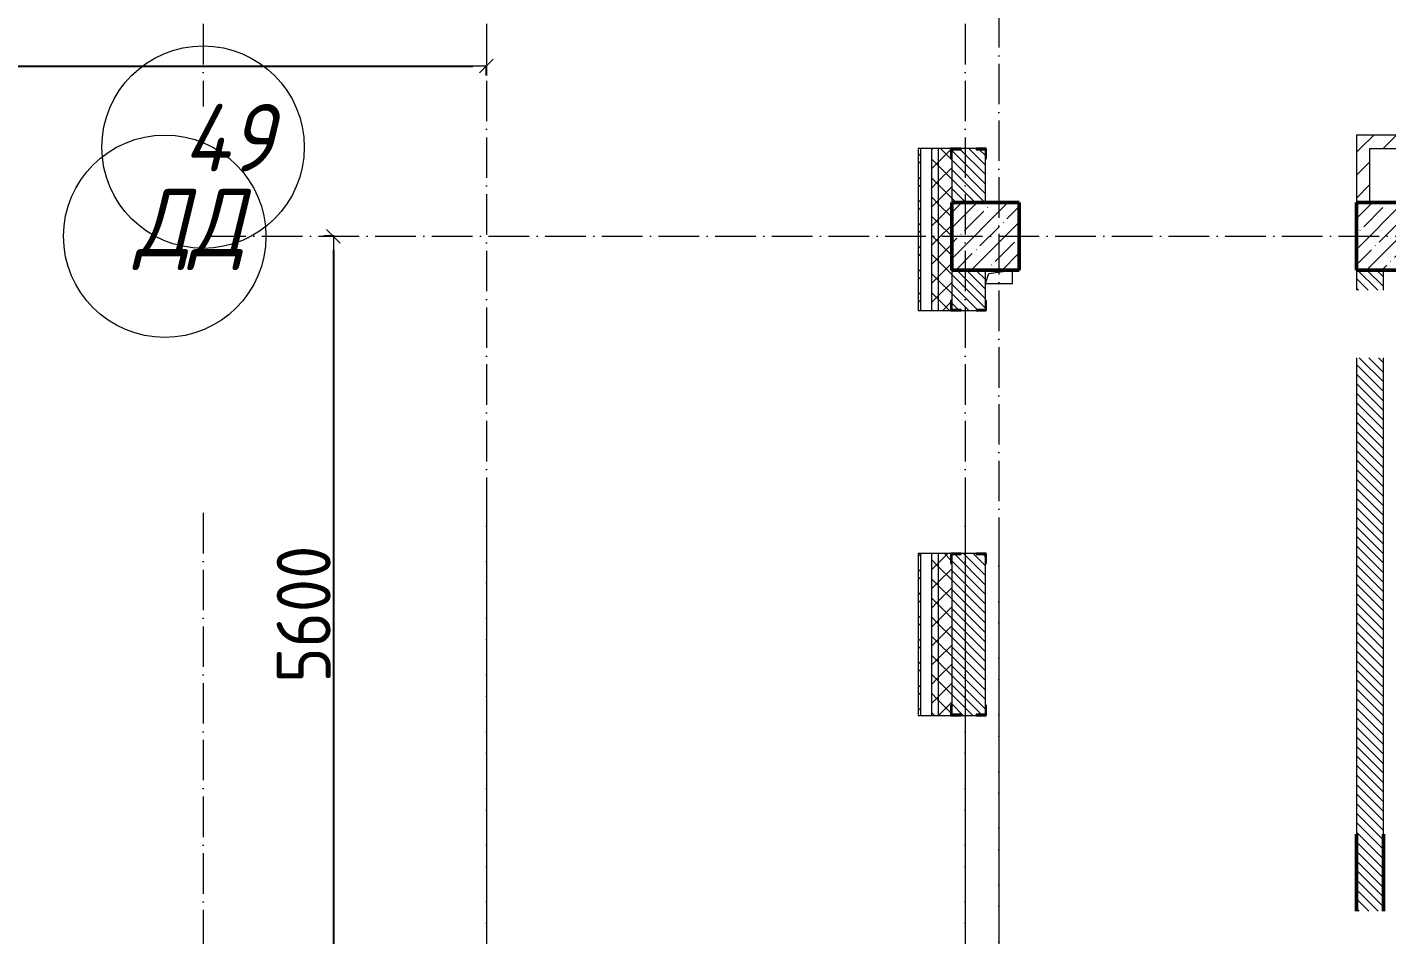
# Model space of a CAD drawing. Header units: millimetres. Extents: x -401725 to 250493, y 305116 to 802890.
# Drawn here: x 52055 to 62133, y 505772 to 512496 of the extents above; entities that cross this region are included whole.
import ezdxf

# ---------------------------------------------------------------- set-up
doc = ezdxf.new("R2010")
doc.units = ezdxf.units.MM
doc.linetypes.add('50_200_ШТРИХ_1Т_ш5_п1_п1_', pattern=[700, 500, -100, 0, -100])
for name, color, linetype, lineweight in [('A-____-____-DIMS', 7, 'Continuous', 9), ('A-GENM-____-MCUT', 7, 'Continuous', 25), ('A-GENM-____-OTLN', 7, 'Continuous', 9), ('A-GENM-____-OTLN-1', 7, 'Continuous', 25), ('A-WALL-____-MCUT', 7, 'Continuous', 13), ('A-WALL-____-MCUT-1', 7, 'Continuous', 9), ('A-WALL-____-MCUT-2', 7, 'Continuous', 50), ('A-WALL-____-PATT-1', 7, 'Continuous', 9), ('A-WALL-FNSH-MCUT-1', 7, 'Continuous', 9), ('S-COLS-____-MCUT', 7, 'Continuous', 50), ('S-COLS-____-OTLN', 7, 'Continuous', 9), ('S-GRID-____-IDEN', 7, 'Continuous', 9), ('S-GRID-____-OTLN-1', 7, '50_200_ШТРИХ_1Т_ш5_п1_п1_', 9)]:
    doc.layers.add(name, color=color, linetype=linetype, lineweight=lineweight)
doc.styles.add('ISOCPEUR_I_9', font='isocpeui.ttf', dxfattribs={"width": 0.9, "height": 250})
doc.styles.add('СПДС', font='isocpeur.ttf', dxfattribs={"width": 0.9})
doc.dimstyles.new('Размера А3', dxfattribs={"dimtxt": 200, "dimasz": 100, "dimexe": 70, "dimexo": 100, "dimgap": 20, "dimtad": 1, "dimdec": 0, "dimrnd": 10, "dimzin": 0, "dimdsep": 46, "dimtxsty": 'СПДС', "dimblk": 'ARROWHEAD_6', "dimcen": 1, "dimclrd": 256, "dimclre": 256, "dimclrt": 256, "dimazin": 0, "dimtfac": 1, "dimtdec": 0, "dimtmove": 2, "dimatfit": 3, "dimfxl": 1, "dimtolj": 1, "dimtzin": 0, "dimarcsym": 0})
pattern_1 = [(135, (-15591.663, 459015.94), (-35.35534, -35.35534), [])]
pattern_2 = [(45, (-15591.66, 459015.94), (-84.85281, 84.85281), [])]
pattern_3 = [(45, (-15591.66, 459015.94), (-70.71068, 70.71068), []), (135, (-15591.66, 459015.94), (-70.71068, -70.71068), [])]

# ---------------------------------------------------------------- blocks, each defined once
blk = doc.blocks.new('BSC_Колонна _Прямоугольная - 500х500-V38-АР1_План отверстий 2 этажа в осях 1-64_Ю-ЯЯ')
at = {"layer": 'S-COLS-____-OTLN'}
h = blk.add_hatch(dxfattribs=at)
h.set_pattern_fill('FP_48', color=256, style=0, pattern_type=2)
h.set_pattern_definition([(315, (-51931.04, 74750), (114.04925, 114.04925), []), (315, (-51931.04, 74635.95), (114.04925, 114.04925), [201.613, -40.323, 3.353, -36.97])])
h.paths.add_polyline_path([(-250, 250), (-250, -250), (250, -250), (250, 250)], flags=0)
at = {"layer": 'S-COLS-____-MCUT'}
for p, q in [((250, 250), (-250, 250)), ((-250, 250), (-250, -250)), ((250, -250), (250, 250)), ((-250, -250), (250, -250))]:
    blk.add_line(p, q, dxfattribs=at)
blk = doc.blocks.new('BSC_Колонна _Прямоугольная - 500х500-25978818-АР1_План отверстий 2 этажа в осях 1-64_Ю-ЯЯ')
at = {"layer": 'S-COLS-____-OTLN'}
h = blk.add_hatch(dxfattribs=at)
h.set_pattern_fill('FP_66', color=256, style=0, pattern_type=2)
h.set_pattern_definition([(45, (-77750, -51931.04), (-114.04925, 114.04925), []), (45, (-77635.95, -51931.04), (-114.04925, 114.04925), [201.613, -40.323, 3.353, -36.97])])
h.paths.add_polyline_path([(-250, -250), (250, -250), (250, 250), (-250, 250)], flags=0)
at = {"layer": 'S-COLS-____-MCUT'}
for p, q in [((250, 250), (-250, 250)), ((-250, 250), (-250, -250)), ((250, -250), (250, 250)), ((-250, -250), (250, -250))]:
    blk.add_line(p, q, dxfattribs=at)
blk = doc.blocks.new('Фахверк_СКБ_Уголок - 250_2700-27497298-АР1_План отверстий 2 этажа в осях 1-64_Ю-ЯЯ')
at = {"layer": 'A-GENM-____-MCUT'}
for p, q in [((200, 181), (125, 181)), ((125, 181), (125, 106)), ((125, 106), (131, 106)), ((131, 106), (131, 175)), ((131, 175), (200, 175)), ((200, 175), (200, 181)), ((131, -6), (125, -6)), ((125, -6), (125, -81)), ((125, -81), (200, -81)), ((131, -75), (131, -6)), ((200, -75), (131, -75)), ((200, -81), (200, -75))]:
    blk.add_line(p, q, dxfattribs=at)
blk = doc.blocks.new('AR_Отверстие прямоугольное _в плите_ - AR_Отверстие прямоугольное _в плите_-V164-АР1_План отверстий 2 этажа в осях 1-64_Ю-ЯЯ')
at = {"layer": 'A-GENM-____-OTLN'}
for p, q in [((-100, -50), (-75, 25)), ((-75, 25), (100, 50)), ((100, -50), (100, 50)), ((-100, -50), (100, -50))]:
    blk.add_line(p, q, dxfattribs=at)
blk = doc.blocks.new('Ось сетки - Круг_Ø6_00__ISO-2_5_0_9K_-25732049-АР1_План отверстий 2 этажа в осях 1-64_Ю-ЯЯ')
at = {"layer": 'S-GRID-____-IDEN'}
blk.add_circle((0, 0), 3, dxfattribs=at)
blk = doc.blocks.new('ARROWHEAD_6')
at = {"color": 0, "linetype": 'Continuous'}
for p, q in [((0, 0), (-1, 0)), ((-0.5, -0.5), (0.5, 0.5))]:
    blk.add_line(p, q, dxfattribs=at)
blk = doc.blocks.new('*D4590')
at = {"layer": 'A-____-____-DIMS', "lineweight": -2, "transparency": 16777216}
for p, q in [((-17942, 512214), (-17942, 512138)), ((-17842, 512208), (55358, 512208)), ((55458, 512214), (55458, 512138))]:
    blk.add_line(p, q, dxfattribs=at)
at = {"layer": 'Defpoints', "color": 0, "lineweight": 30, "transparency": 16777216}
for p in [(-17942, 512314), (55458, 512314), (55458, 512208)]:
    blk.add_point(p, dxfattribs=at)
at = {"layer": 'A-____-____-DIMS', "lineweight": -2, "transparency": 16777216, "xscale": 100, "yscale": 100, "zscale": 100, "rotation": 180}
blk.add_blockref('ARROWHEAD_6', (-17942, 512208), dxfattribs=at)
at = {"layer": 'A-____-____-DIMS', "lineweight": -2, "transparency": 16777216, "xscale": 100, "yscale": 100, "zscale": 100}
blk.add_blockref('ARROWHEAD_6', (55458, 512208), dxfattribs=at)
at = {"layer": 'A-____-____-DIMS', "transparency": 16777216, "insert": (18758, 512428), "char_height": 400, "width": 3.19, "attachment_point": 5, "style": 'СПДС'}
blk.add_mtext('\\A1;73400', dxfattribs=at)
blk = doc.blocks.new('*D4591')
at = {"layer": 'A-____-____-DIMS', "lineweight": -2, "transparency": 16777216}
for p, q in [((54330, 510947), (54254, 510947)), ((54324, 510847), (54324, 505447)), ((54330, 505347), (54254, 505347))]:
    blk.add_line(p, q, dxfattribs=at)
at = {"layer": 'Defpoints', "color": 0, "lineweight": 30, "transparency": 16777216}
for p in [(54430, 510947), (54324, 505347), (54430, 505347)]:
    blk.add_point(p, dxfattribs=at)
at = {"layer": 'A-____-____-DIMS', "lineweight": -2, "transparency": 16777216, "xscale": 100, "yscale": 100, "zscale": 100}
for p, rotation in [((54324, 510947), 90), ((54324, 505347), 270)]:
    blk.add_blockref('ARROWHEAD_6', p, dxfattribs=dict(at, rotation=rotation))
at = {"layer": 'A-____-____-DIMS', "transparency": 16777216, "insert": (54104, 508147), "char_height": 400, "width": 2.49, "attachment_point": 5, "rotation": 90, "style": 'СПДС'}
blk.add_mtext('\\A1;5600', dxfattribs=at)
blk = doc.blocks.new('2этаж')
at = {"layer": 'S-GRID-____-OTLN-1', "color": 251, "ltscale": 0.6, "true_color": 0x636466}
for p, q in [((53358.3, 549908.8), (53358.3, 511907.5)), ((55458.3, 549908.8), (55458.3, 498997)), ((59008.3, 549908.8), (59008.3, 498997)), ((59258.3, 549613.9), (59258.3, 499306.9)), ((53374.4, 510947), (88482.7, 510947)), ((53358.3, 508896.9), (53358.3, 454533.3)), ((55458.3, 508896.9), (55458.3, 454750.2)), ((59008.3, 508896.9), (59008.3, 470347)), ((59258.3, 508602.1), (59258.3, 470347))]:
    blk.add_line(p, q, dxfattribs=at)
at = {"layer": 'S-GRID-____-IDEN', "xscale": 250, "yscale": 250, "zscale": 99.99999999999993}
for p, rotation in [((53358.3, 511607.5), 180), ((53074.4, 510947), 269.9999999999995)]:
    blk.add_blockref('Ось сетки - Круг_Ø6_00__ISO-2_5_0_9K_-25732049-АР1_План отверстий 2 этажа в осях 1-64_Ю-ЯЯ', p, dxfattribs=dict(at, rotation=rotation))
at = {"layer": 'S-GRID-____-IDEN', "char_height": 500, "attachment_point": 1, "style": 'ISOCPEUR_I_9'}
for s, insert, width in [('49', (53210.4, 511927.3), 425.696), ('ДД', (52855.7, 511299.4), 505.063)]:
    blk.add_mtext(s, dxfattribs=dict(at, insert=insert, width=width))
at = {"layer": 'A-____-____-DIMS'}
dim = blk.add_linear_dim(base=(55458.3, 512207.6), p1=(-17941.7, 512313.7), p2=(55458.3, 512313.7), dimstyle='Размера А3', override={"dimtxt": 400}, dxfattribs=at)
dim.commit()
dim.dimension.update_dxf_attribs({"geometry": '*D4590', "text_midpoint": (18758.3, 512427.6)})
dim = blk.add_linear_dim(base=(54323.7, 505347), p1=(54429.8, 510947), p2=(54429.8, 505347), angle=90, dimstyle='Размера А3', override={"dimtxt": 400}, dxfattribs=at)
dim.commit()
dim.dimension.update_dxf_attribs({"geometry": '*D4591', "text_midpoint": (54103.7, 508147)})

msp = doc.modelspace()

# ---------------------------------------------------------------- hatches: boundary and pattern name
at = {"layer": 'A-WALL-____-PATT-1'}
h = msp.add_hatch(dxfattribs=at)
h.set_pattern_fill('FP_1', color=256, style=0, pattern_type=2)
h.set_pattern_definition(pattern_3)
h.paths.add_polyline_path([(58808.3366, 501946.983), (58808.3366, 502596.983), (58758.3366, 502596.983), (58758.3366, 501946.983)], flags=0)
h.paths.add_polyline_path([(58758.3366, 504396.983), (58808.3366, 504396.983), (58808.3366, 505596.983), (58758.3366, 505596.983), (58758.3366, 504939.6464)], flags=0)
h.paths.add_polyline_path([(58808.3366, 507396.983), (58808.3366, 508596.983), (58758.3366, 508596.983), (58758.3366, 507396.983)], flags=0)
h.paths.add_polyline_path([(58808.3366, 510396.983), (58808.3366, 511596.983), (58758.3366, 511596.983), (58758.3366, 510396.983)], flags=0)
h.paths.add_polyline_path([(58808.3366, 513396.983), (58808.3366, 514196.983), (58758.3366, 514196.983), (58758.3366, 513396.983)], flags=0)
h = msp.add_hatch(dxfattribs=at)
h.set_pattern_fill('FP_1', color=256, style=0, pattern_type=2)
h.set_pattern_definition(pattern_3)
h.paths.add_polyline_path([(58808.3366, 501946.983), (58908.3366, 501946.983), (58908.3366, 502521.983), (58902.3366, 502521.983), (58902.3366, 502596.983), (58808.3366, 502596.983), (58808.3366, 501996.983)], flags=0)
h.paths.add_polyline_path([(58808.3366, 504396.983), (58902.3366, 504396.983), (58902.3366, 504471.983), (58908.3366, 504471.983), (58908.3366, 505521.983), (58902.3366, 505521.983), (58902.3366, 505596.983), (58808.3366, 505596.983), (58808.3366, 504471.983)], flags=0)
h.paths.add_polyline_path([(58902.3366, 507396.983), (58902.3366, 507471.983), (58908.3366, 507471.983), (58908.3366, 508521.983), (58902.3366, 508521.983), (58902.3366, 508596.983), (58808.3366, 508596.983), (58808.3366, 507396.983)], flags=0)
h.paths.add_polyline_path([(58902.3366, 510396.983), (58902.3366, 510471.983), (58908.3366, 510471.983), (58908.3366, 511521.983), (58902.3366, 511521.983), (58902.3366, 511596.983), (58808.3366, 511596.983), (58808.3366, 510396.983)], flags=0)
h.paths.add_polyline_path([(58808.3366, 513396.983), (58902.3366, 513396.983), (58902.3366, 513471.983), (58908.3366, 513471.983), (58908.3366, 514196.983), (58808.3366, 514196.983), (58808.3366, 513471.983)], flags=0)
h = msp.add_hatch(dxfattribs=at)
h.set_pattern_fill('FP_3', color=256, style=0, pattern_type=2)
h.set_pattern_definition([(45, (-15591.66, 459015.94), (-85.53659, 85.53659), []), (45, (-15534.64, 459015.94), (-85.53659, 85.53659), [])])
h.paths.add_polyline_path([(58658.3366, 502116.983), (58678.3366, 502116.983), (58678.3366, 502596.983), (58658.3366, 502596.983), (58658.3366, 502518.0278)], flags=0)
h.paths.add_polyline_path([(58658.3366, 504396.983), (58678.3366, 504396.983), (58678.3366, 505596.983), (58658.3366, 505596.983), (58658.3366, 504939.6464)], flags=0)
h.paths.add_polyline_path([(58658.3366, 507396.983), (58678.3366, 507396.983), (58678.3366, 508596.983), (58658.3366, 508596.983), (58658.3366, 508168.4711)], flags=0)
h.paths.add_polyline_path([(58658.3366, 510396.983), (58678.3366, 510396.983), (58678.3366, 511596.983), (58658.3366, 511596.983), (58658.3366, 510590.0896)], flags=0)
h.paths.add_polyline_path([(58678.3366, 513396.983), (58678.3366, 513956.983), (58658.3366, 513956.983), (58658.3366, 513396.983)], flags=0)
h = msp.add_hatch(dxfattribs=at)
h.set_pattern_fill('FP_6', color=256, style=0, pattern_type=2)
h.set_pattern_definition(pattern_1)
h.paths.add_polyline_path([(59158.3366, 511196.983), (59158.3366, 511590.983), (59089.3366, 511590.983), (59089.3366, 511596.983), (58977.3366, 511596.983), (58977.3366, 511590.983), (58908.3366, 511590.983), (58908.3366, 511196.983)], flags=0)
h.paths.add_polyline_path([(58977.3366, 513396.983), (59089.3366, 513396.983), (59089.3366, 513402.983), (59158.3366, 513402.983), (59158.3366, 513646.983), (58908.3366, 513646.983), (58908.3366, 513402.983), (58977.3366, 513402.983)], flags=0)
h = msp.add_hatch(dxfattribs=at)
h.set_pattern_fill('FP_4', color=256, style=0, pattern_type=2)
h.set_pattern_definition(pattern_2)
h.paths.add_polyline_path([(63930.6856, 511596.983), (64093.3366, 511596.983), (64093.3366, 511696.983), (62908.3366, 511696.983), (62908.3366, 511596.983)], flags=0)
h.paths.add_polyline_path([(64908.3366, 511596.983), (64908.3366, 511696.983), (64443.3366, 511696.983), (64443.3366, 511596.983)], flags=0)
h.paths.add_polyline_path([(62163.1849, 511596.983), (62408.3366, 511596.983), (62408.3366, 511696.983), (61908.3366, 511696.983), (61908.3366, 511596.983), (62008.3366, 511596.983)], flags=0)
h = msp.add_hatch(dxfattribs=at)
h.set_pattern_fill('FP_4', color=256, style=0, pattern_type=2)
h.set_pattern_definition(pattern_2)
h.paths.add_polyline_path([(62008.3366, 511196.983), (62008.3366, 511596.983), (61908.3366, 511596.983), (61908.3366, 511196.983)], flags=0)
h = msp.add_hatch(dxfattribs=at)
h.set_pattern_fill('FP_6', color=256, style=0, pattern_type=2)
h.set_pattern_definition(pattern_1)
h.paths.add_polyline_path([(59089.3366, 505446.983), (59158.3366, 505446.983), (59158.3366, 505590.983), (59089.3366, 505590.983), (59089.3366, 505596.983), (58977.3366, 505596.983), (58977.3366, 505590.983), (58908.3366, 505590.983), (58908.3366, 505446.983), (58977.3366, 505446.983)], flags=0)
h.paths.add_polyline_path([(59089.3366, 507396.983), (59089.3366, 507402.983), (59158.3366, 507402.983), (59158.3366, 508590.983), (59089.3366, 508590.983), (59089.3366, 508596.983), (58977.3366, 508596.983), (58977.3366, 508590.983), (58908.3366, 508590.983), (58908.3366, 507402.983), (58977.3366, 507402.983), (58977.3366, 507396.983)], flags=0)
h.paths.add_polyline_path([(59089.3366, 510396.983), (59089.3366, 510402.983), (59158.3366, 510402.983), (59158.3366, 510696.983), (58908.3366, 510696.983), (58908.3366, 510402.983), (58977.3366, 510402.983), (58977.3366, 510396.983)], flags=0)
h = msp.add_hatch(dxfattribs=at)
h.set_pattern_fill('FP_6', color=256, style=0, pattern_type=2)
h.set_pattern_definition(pattern_1)
h.paths.add_polyline_path([(61908.3366, 505946.983), (62108.3366, 505946.983), (62108.3366, 510046.983), (61908.3366, 510046.983), (61908.3366, 506554.0587)], flags=0)
h.paths.add_polyline_path([(61908.3366, 510546.983), (62108.3366, 510546.983), (62108.3366, 510696.983), (61908.3366, 510696.983)], flags=0)
h = msp.add_hatch(dxfattribs=at)
h.set_pattern_fill('FP_6', color=256, style=0, pattern_type=2)
h.set_pattern_definition([(135, (-15591.663, 459015.94), (-35.35534, -35.35534), [])])
h.paths.add_polyline_path([(62108.3366, 505946.983), (62108.3366, 506517.1216), (61908.3366, 506517.1216), (61908.3366, 505946.983)], flags=0)

# ---------------------------------------------------------------- linework, layer by layer
at = {"layer": 'A-WALL-____-MCUT'}
for p, q in [((58678.3366, 510396.983), (58678.3366, 511596.983)), ((58902.3366, 511596.983), (58678.3366, 511596.983)), ((59089.3366, 511596.983), (58977.3366, 511596.983)), ((59158.3366, 511196.983), (59158.3366, 511521.983)), ((59158.3366, 510471.983), (59158.3366, 510696.983)), ((61908.3366, 510696.983), (61908.3366, 510546.983)), ((62108.3366, 510546.983), (62108.3366, 510696.983)), ((58678.3366, 510396.983), (58902.3366, 510396.983)), ((58977.3366, 510396.983), (59089.3366, 510396.983)), ((61908.3366, 510046.983), (61908.3366, 505946.983)), ((62108.3366, 505946.983), (62108.3366, 510046.983)), ((58678.3366, 507396.983), (58678.3366, 508596.983)), ((58902.3366, 508596.983), (58678.3366, 508596.983)), ((59089.3366, 508596.983), (58977.3366, 508596.983)), ((59158.3366, 507471.983), (59158.3366, 508521.983)), ((58678.3366, 507396.983), (58902.3366, 507396.983)), ((58977.3366, 507396.983), (59089.3366, 507396.983))]:
    msp.add_line(p, q, dxfattribs=at)
at = {"layer": 'A-WALL-____-MCUT-1'}
for p, q in [((58758.3366, 511596.983), (58758.3366, 510396.983)), ((58808.3366, 511596.983), (58808.3366, 510396.983)), ((58908.3366, 511521.983), (58908.3366, 511196.983)), ((58908.3366, 510696.983), (58908.3366, 510471.983)), ((58758.3366, 508596.983), (58758.3366, 507396.983)), ((58808.3366, 508596.983), (58808.3366, 507396.983)), ((58908.3366, 508521.983), (58908.3366, 507471.983))]:
    msp.add_line(p, q, dxfattribs=at)
at = {"layer": 'A-WALL-____-MCUT-2'}
for p, q in [((61908.3366, 506517.1216), (61908.3366, 505946.983)), ((62108.3366, 505946.983), (62108.3366, 506517.1216))]:
    msp.add_line(p, q, dxfattribs=at)
at = {"layer": 'A-WALL-FNSH-MCUT-1'}
for p, q in [((61908.3366, 511696.983), (61908.3366, 511196.983)), ((62408.3366, 511696.983), (61908.3366, 511696.983)), ((58678.3366, 511596.983), (58658.3366, 511596.983)), ((58658.3366, 511596.983), (58658.3366, 510396.983)), ((62008.3366, 511196.983), (62008.3366, 511596.983)), ((62008.3366, 511596.983), (62408.3366, 511596.983)), ((58658.3366, 510396.983), (58678.3366, 510396.983)), ((58678.3366, 508596.983), (58658.3366, 508596.983)), ((58658.3366, 508596.983), (58658.3366, 507396.983)), ((58658.3366, 507396.983), (58678.3366, 507396.983))]:
    msp.add_line(p, q, dxfattribs=at)

# ---------------------------------------------------------------- block references
at = {"color": 18, "true_color": 0x000000}
msp.add_blockref('2этаж', (0, 0), dxfattribs=at)
at = {"layer": 'A-GENM-____-OTLN'}
msp.add_blockref('AR_Отверстие прямоугольное _в плите_ - AR_Отверстие прямоугольное _в плите_-V164-АР1_План отверстий 2 этажа в осях 1-64_Ю-ЯЯ', (59258.3366, 510646.983), dxfattribs=at)
at = {"layer": 'A-GENM-____-OTLN-1'}
for p, rotation in [((58983.3366, 511721.983), 269.9999999999999), ((59083.3366, 510271.983), 89.99999999999991), ((58983.3366, 508721.983), 269.9999999999999), ((59083.3366, 507271.983), 89.99999999999991)]:
    msp.add_blockref('Фахверк_СКБ_Уголок - 250_2700-27497298-АР1_План отверстий 2 этажа в осях 1-64_Ю-ЯЯ', p, dxfattribs=dict(at, rotation=rotation))
at = {"layer": 'S-COLS-____-OTLN', "rotation": 89.9999999999999}
msp.add_blockref('BSC_Колонна _Прямоугольная - 500х500-V38-АР1_План отверстий 2 этажа в осях 1-64_Ю-ЯЯ', (59158.3366, 510946.983), dxfattribs=at)
at = {"layer": 'S-COLS-____-OTLN'}
msp.add_blockref('BSC_Колонна _Прямоугольная - 500х500-25978818-АР1_План отверстий 2 этажа в осях 1-64_Ю-ЯЯ', (62158.3366, 510946.983), dxfattribs=at)

doc.saveas('drawing.dxf')
